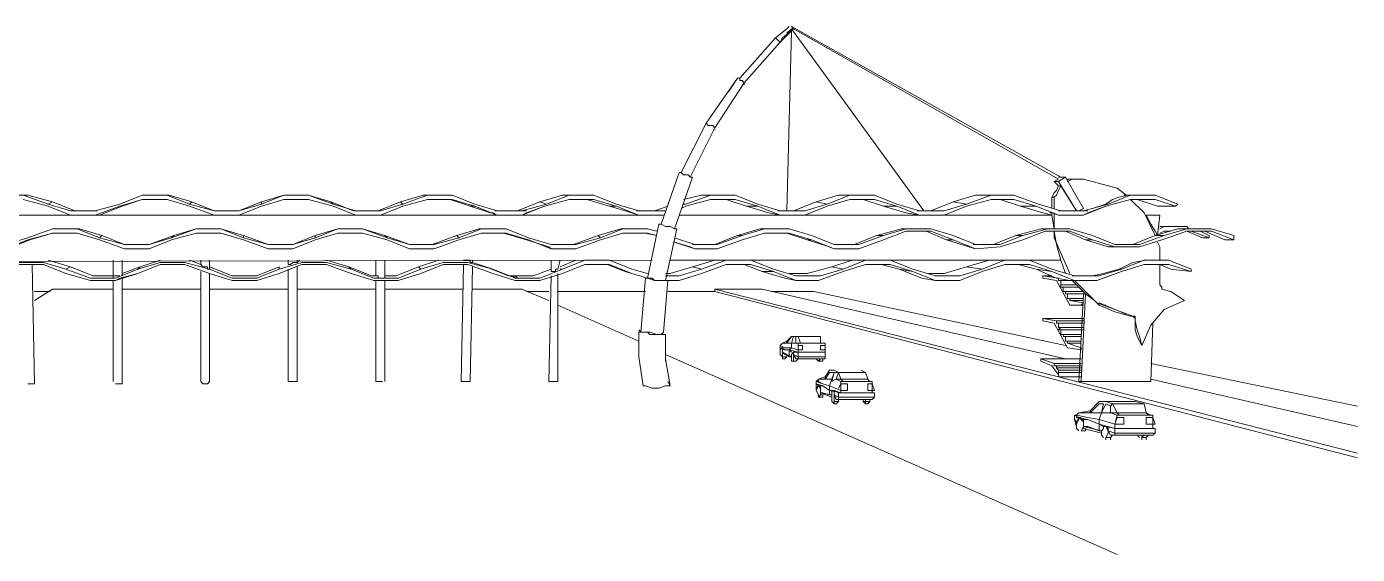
# Model space of a CAD drawing. Header units: millimetres. Extents: x 462 to 740, y -508 to -73.
# Drawn here: x 658.63 to 693.83, y -87.9 to -73.92 of the extents above; entities that cross this region are included whole.
import ezdxf

# ---------------------------------------------------------------- set-up
doc = ezdxf.new("R2010")
doc.units = ezdxf.units.MM
doc.header["$LTSCALE"] = 0.1
doc.layers.add('COTAS', color=6, linetype='Continuous')

# ---------------------------------------------------------------- blocks, each defined once
blk = doc.blocks.new('V4')
at = {"color": 7, "lineweight": 0}
blk.add_line((13.802, -3.758), (7.565, -0.995), dxfattribs=at)
for points in [[(9.271, 3.536), (9.24, 3.505), (9.084, 3.381)], [(9.147, 3.319), (9.333, 3.505)], [(9.24, 3.443), (9.333, 3.505), (9.178, 3.381)], [(9.302, 3.505), (9.24, 3.443)], [(9.333, 3.505), (9.302, 3.536)], [(9.302, 3.536), (9.303, 3.536)], [(13.023, 1.457), (9.302, 3.536)], [(9.302, 3.505), (9.302, 3.474)], [(9.302, 3.505), (11.132, 0.991)], [(9.302, 3.505), (11.132, 0.991), (9.302, 3.505), (9.302, 3.505)], [(12.992, 1.426), (9.333, 3.505)], [(9.084, 3.381), (8.589, 2.822)], [(8.651, 2.76), (9.147, 3.319)], [(9.147, 3.319), (9.116, 3.35), (9.084, 3.381)], [(9.116, 3.288), (9.147, 3.319)], [(9.178, 3.381), (9.147, 3.319)], [(9.147, 3.319), (9.148, 3.319)], [(9.302, 3.474), (9.24, 0.991)], [(9.302, 3.474), (9.24, 0.991), (9.302, 3.474), (9.302, 3.474)], [(9.302, 3.474), (9.24, 0.991)], [(8.434, 2.636), (8.558, 2.822), (8.123, 2.201)], [(8.247, 2.139), (8.651, 2.76)], [(8.62, 2.791), (8.589, 2.791), (8.589, 2.822), (8.558, 2.822)], [(8.62, 2.791), (8.651, 2.76)], [(8.651, 2.729), (8.651, 2.76)], [(8.123, 2.201), (7.782, 1.519)], [(7.906, 1.457), (8.247, 2.139)], [(8.247, 2.139), (8.216, 2.17), (8.154, 2.17), (8.123, 2.201)], [(8.247, 2.139), (8.248, 2.139)], [(8.247, 2.108), (8.248, 2.108)], [(7.751, 1.519), (7.503, 0.805)], [(7.906, 1.457), (7.875, 1.488), (7.813, 1.488), (7.782, 1.519), (7.751, 1.519)], [(7.689, 0.742), (7.937, 1.457)], [(7.937, 1.457), (7.906, 1.457)], [(12.992, 1.333), (12.961, 1.271), (12.93, 1.239), (12.899, 1.177)], [(12.992, 1.426), (12.93, 1.395)], [(12.992, 1.395), (12.93, 1.395)], [(12.93, 1.395), (12.992, 1.333)], [(13.023, 1.333), (12.992, 1.271), (12.961, 1.208), (12.93, 1.177)], [(12.992, 1.395), (13.085, 1.457)], [(13.023, 1.457), (12.992, 1.457)], [(13.24, 0.991), (12.992, 1.395)], [(12.992, 1.333), (13.023, 1.333)], [(13.085, 1.457), (13.023, 1.457)], [(13.24, 0.991), (13.023, 1.333)], [(13.334, 1.022), (13.085, 1.457)], [(13.178, 1.426), (13.116, 1.395)], [(13.209, 1.426), (13.116, 1.426), (13.116, 1.395)], [(13.178, 1.426), (13.24, 1.426)], [(13.334, 1.426), (13.24, 1.426)], [(13.334, 1.426), (13.799, 1.302), (13.923, 1.208)], [(-0.963, 1.084), (-1.305, 1.208), (-1.646, 1.208)], [(-1.243, 1.208), (-1.553, 1.208)], [(-1.305, 1.146), (-0.963, 1.053)], [(-0.901, 1.115), (-1.243, 1.208)], [(-0.963, 1.084), (-0.901, 1.115)], [(-0.282, 0.991), (-0.591, 0.991), (-0.901, 1.115)], [(0.339, 1.208), (0.029, 1.084)], [(0.029, 1.053), (0.339, 1.146)], [(0.06, 1.053), (0.339, 1.146)], [(0.99, 1.084), (0.681, 1.208), (0.339, 1.208)], [(0.37, 1.208), (0.339, 1.208)], [(0.339, 1.146), (0.681, 1.146)], [(0.712, 1.208), (0.37, 1.208)], [(0.681, 1.146), (0.99, 1.053)], [(1.021, 1.115), (0.712, 1.208)], [(0.99, 1.084), (1.021, 1.115)], [(1.673, 0.991), (1.331, 0.991), (1.021, 1.115)], [(1.983, 1.115), (1.673, 0.991)], [(2.293, 1.208), (1.983, 1.084)], [(2.944, 1.115), (2.634, 1.208), (2.293, 1.208), (1.983, 1.115)], [(1.983, 1.053), (2.293, 1.146)], [(1.983, 1.084), (1.983, 1.115)], [(2.975, 1.084), (2.634, 1.208), (2.293, 1.208)], [(2.293, 1.146), (2.634, 1.146)], [(2.634, 1.146), (2.975, 1.053)], [(3.255, 0.991), (2.944, 1.115)], [(2.975, 1.084), (2.944, 1.115)], [(3.905, 1.115), (3.595, 0.991)], [(4.557, 1.208), (4.216, 1.208), (3.905, 1.115)], [(3.936, 1.084), (3.905, 1.115)], [(3.936, 1.084), (4.278, 1.208)], [(3.936, 1.053), (4.278, 1.146)], [(4.929, 1.084), (4.619, 1.208), (4.278, 1.208)], [(4.278, 1.146), (4.619, 1.146)], [(4.619, 1.208), (4.557, 1.208)], [(4.588, 1.146), (4.867, 1.053)], [(4.619, 1.146), (4.929, 1.053)], [(5.829, 1.115), (5.518, 0.991)], [(6.139, 1.208), (5.829, 1.115)], [(5.922, 1.084), (5.829, 1.115)], [(6.573, 1.146), (6.232, 1.146), (5.891, 1.053)], [(5.922, 1.084), (6.232, 1.208)], [(6.479, 1.208), (6.139, 1.208)], [(6.232, 1.208), (6.573, 1.208)], [(6.573, 1.208), (6.479, 1.208)], [(6.479, 1.146), (6.79, 1.053)], [(6.883, 1.084), (6.573, 1.208)], [(6.573, 1.146), (6.883, 1.053)], [(8.372, 1.208), (8.061, 1.208), (7.813, 1.146)], [(7.844, 1.084), (8.185, 1.208)], [(7.844, 1.053), (8.185, 1.146)], [(8.527, 1.208), (8.185, 1.208)], [(8.185, 1.146), (8.527, 1.146)], [(8.527, 1.208), (8.372, 1.208)], [(8.403, 1.146), (8.682, 1.053)], [(8.837, 1.084), (8.527, 1.208)], [(8.527, 1.146), (8.837, 1.053)], [(9.643, 1.115), (9.333, 0.991)], [(9.954, 1.208), (9.643, 1.115)], [(9.798, 1.084), (9.643, 1.115)], [(9.798, 1.084), (10.109, 1.208)], [(9.798, 1.053), (10.109, 1.146)], [(10.294, 1.208), (9.954, 1.208)], [(10.759, 1.084), (10.449, 1.208), (10.109, 1.208)], [(10.109, 1.146), (10.449, 1.146)], [(10.449, 1.208), (10.294, 1.208)], [(10.294, 1.146), (10.573, 1.053)], [(10.449, 1.146), (10.759, 1.053)], [(11.535, 1.115), (11.225, 0.991)], [(11.845, 1.208), (11.535, 1.115)], [(11.721, 1.084), (11.535, 1.115)], [(11.721, 1.084), (12.062, 1.208)], [(11.721, 1.053), (12.062, 1.146)], [(12.186, 1.208), (11.845, 1.208)], [(12.714, 1.084), (12.372, 1.208), (12.062, 1.208)], [(12.062, 1.146), (12.372, 1.146)], [(12.372, 1.208), (12.186, 1.208)], [(12.186, 1.146), (12.465, 1.053)], [(12.372, 1.146), (12.683, 1.053)], [(12.899, 1.177), (12.899, 1.022)], [(12.93, 1.177), (12.899, 1.177)], [(12.93, 1.022), (12.93, 1.177)], [(13.644, 1.053), (13.985, 1.146)], [(13.737, 1.146), (13.644, 1.084)], [(13.985, 1.208), (13.675, 1.084)], [(13.83, 1.177), (13.737, 1.146)], [(13.954, 1.208), (13.83, 1.177)], [(14.047, 1.208), (13.892, 1.208)], [(13.954, 1.208), (13.923, 1.208)], [(13.985, 1.208), (14.326, 1.208)], [(14.605, 1.053), (14.326, 1.146), (13.985, 1.146)], [(14.171, 0.96), (13.985, 1.146)], [(14.326, 1.208), (14.047, 1.208)], [(14.078, 1.146), (14.357, 1.053)], [(14.636, 1.084), (14.326, 1.208)], [(-7.569, 0.929), (7.534, 0.929)], [(5.27, 0.929), (-2.669, 0.929)], [(-0.653, 0.991), (-0.963, 1.084)], [(-0.963, 1.053), (-0.653, 0.929)], [(0.029, 1.084), (-0.313, 0.991), (-0.653, 0.991)], [(-0.653, 0.929), (-0.313, 0.929)], [(-0.313, 0.929), (0.029, 1.053)], [(-0.313, 0.929), (-0.251, 0.929)], [(-0.251, 0.929), (0.06, 1.053)], [(0.06, 1.053), (0.029, 1.053)], [(1.331, 0.991), (0.99, 1.084)], [(0.99, 1.053), (1.331, 0.929)], [(1.983, 1.084), (1.673, 0.991), (1.331, 0.991)], [(1.331, 0.929), (1.673, 0.929)], [(1.673, 0.929), (1.983, 1.053)], [(3.286, 0.991), (2.975, 1.084)], [(2.975, 1.053), (3.286, 0.929)], [(3.595, 0.991), (3.255, 0.991)], [(3.286, 0.991), (3.626, 0.991)], [(3.286, 0.929), (3.626, 0.929)], [(3.626, 0.991), (3.936, 1.084)], [(3.626, 0.929), (3.936, 1.053)], [(4.867, 1.053), (4.929, 1.053)], [(5.177, 0.96), (5.146, 0.96), (4.867, 1.053)], [(5.239, 0.991), (4.929, 1.084)], [(4.929, 1.053), (5.239, 0.929)], [(5.146, 0.96), (5.177, 0.96)], [(5.208, 0.929), (5.177, 0.96), (5.239, 0.929)], [(5.518, 0.991), (5.208, 0.991)], [(5.58, 0.991), (5.239, 0.991)], [(5.27, 0.991), (5.239, 0.991)], [(5.27, 0.991), (5.239, 0.991)], [(5.239, 0.929), (5.58, 0.929)], [(5.239, 0.929), (5.332, 0.929)], [(5.332, 0.929), (5.487, 0.929)], [(5.891, 1.053), (5.642, 0.96), (5.58, 0.929), (5.487, 0.929)], [(5.642, 0.991), (5.518, 0.991)], [(5.611, 0.991), (5.549, 0.991)], [(7.534, 0.929), (5.549, 0.929)], [(5.922, 1.084), (5.58, 0.991)], [(5.58, 0.929), (5.891, 1.053)], [(6.79, 1.053), (6.883, 1.053)], [(6.79, 1.053), (7.1, 0.96)], [(7.193, 0.991), (6.883, 1.084)], [(6.883, 1.053), (7.193, 0.929)], [(7.1, 0.96), (7.193, 0.929)], [(7.41, 0.991), (7.162, 0.991)], [(7.193, 0.991), (7.534, 0.991)], [(7.193, 0.929), (7.534, 0.929)], [(7.596, 1.053), (7.41, 0.991)], [(7.534, 0.991), (7.565, 0.991)], [(7.534, 0.929), (7.535, 0.929)], [(7.751, 0.929), (9.24, 0.929), (11.194, 0.929), (12.899, 0.929)], [(7.751, 0.929), (12.899, 0.929)], [(7.782, 1.022), (7.844, 1.053)], [(7.813, 1.084), (7.844, 1.084)], [(7.844, 1.084), (7.813, 1.084)], [(8.682, 1.053), (8.837, 1.053)], [(8.682, 1.053), (8.991, 0.96)], [(9.147, 0.991), (8.837, 1.084)], [(9.488, 0.929), (9.147, 0.929), (8.837, 1.053)], [(8.991, 0.96), (9.147, 0.929)], [(9.116, 0.991), (9.24, 0.991), (9.333, 0.991)], [(9.147, 0.991), (9.488, 0.991)], [(9.24, 0.929), (9.241, 0.929)], [(9.24, 0.929), (9.241, 0.929)], [(9.24, 0.929), (9.241, 0.929)], [(9.488, 0.991), (9.798, 1.084)], [(9.488, 0.929), (9.798, 1.053)], [(10.573, 1.053), (10.759, 1.053)], [(10.573, 1.053), (10.884, 0.96)], [(11.07, 0.991), (10.759, 1.084)], [(10.759, 1.053), (11.07, 0.929)], [(10.884, 0.96), (11.07, 0.929)], [(11.039, 0.991), (11.132, 0.991), (11.225, 0.991)], [(11.07, 0.991), (11.411, 0.991)], [(11.07, 0.929), (11.411, 0.929)], [(11.194, 0.929), (11.195, 0.929)], [(11.194, 0.929), (11.195, 0.929)], [(11.194, 0.929), (11.195, 0.929)], [(11.411, 0.991), (11.721, 1.084)], [(11.411, 0.929), (11.721, 1.053)], [(12.465, 1.053), (12.683, 1.053)], [(12.465, 1.053), (12.776, 0.96)], [(12.683, 1.053), (12.992, 0.929)], [(13.023, 0.991), (12.714, 1.084)], [(12.776, 0.96), (12.899, 0.929)], [(12.899, 0.96), (12.868, 0.96)], [(12.868, 0.96), (12.899, 0.96)], [(12.868, 0.929), (12.899, 0.929)], [(12.899, 0.929), (12.868, 0.929)], [(12.899, 0.96), (12.992, 0.929)], [(12.899, 0.96), (12.899, 0.929)], [(12.93, 0.742), (12.899, 0.929)], [(12.93, 0.742), (12.93, 0.96)], [(13.644, 1.053), (13.396, 0.96), (13.334, 0.929), (13.147, 0.929), (12.992, 0.929)], [(13.054, 0.991), (12.992, 0.991)], [(12.992, 0.929), (13.334, 0.929)], [(13.334, 0.991), (13.023, 0.991)], [(13.271, 0.991), (13.334, 1.022)], [(13.396, 0.991), (13.271, 0.991)], [(13.675, 1.084), (13.334, 0.991)], [(13.334, 0.929), (13.644, 1.053)], [(13.644, 1.084), (13.458, 1.022)], [(13.675, 1.084), (13.644, 1.084)], [(14.326, 0.649), (14.171, 0.96)], [(14.388, 0.929), (14.202, 0.929)], [(14.202, 0.929), (14.388, 0.929)], [(14.202, 0.929), (14.203, 0.929)], [(14.357, 0.649), (14.326, 0.711), (14.264, 0.805), (14.202, 0.929)], [(14.357, 1.053), (14.605, 1.053)], [(14.357, 0.649), (14.388, 0.929)], [(14.605, 1.053), (14.636, 1.084)], [(-0.901, 0.742), (-1.243, 0.618)], [(-0.56, 0.742), (-0.901, 0.742)], [(-0.87, 0.742), (-0.901, 0.742)], [(-0.22, 0.649), (-0.529, 0.742), (-0.87, 0.742)], [(-0.251, 0.618), (-0.56, 0.742)], [(1.083, 0.742), (0.743, 0.618)], [(1.424, 0.742), (1.083, 0.742), (0.774, 0.649)], [(1.424, 0.742), (1.083, 0.742)], [(1.735, 0.618), (1.424, 0.742)], [(1.735, 0.649), (1.424, 0.742)], [(3.379, 0.742), (3.037, 0.742), (2.727, 0.649)], [(2.727, 0.618), (3.037, 0.742)], [(3.037, 0.742), (3.379, 0.742)], [(3.719, 0.618), (3.379, 0.742)], [(3.688, 0.649), (3.379, 0.742)], [(4.991, 0.742), (4.681, 0.649)], [(4.712, 0.618), (5.022, 0.742)], [(5.332, 0.742), (4.991, 0.742)], [(5.673, 0.618), (5.363, 0.742), (5.022, 0.742)], [(5.363, 0.742), (5.332, 0.742)], [(6.945, 0.742), (6.635, 0.649)], [(6.666, 0.618), (6.976, 0.742)], [(7.286, 0.742), (6.945, 0.742)], [(6.976, 0.742), (7.317, 0.742)], [(7.317, 0.742), (7.286, 0.742)], [(7.473, 0.805), (7.317, 0.06)], [(7.442, 0.711), (7.317, 0.742)], [(7.503, 0.805), (7.473, 0.805)], [(7.627, 0.774), (7.565, 0.774), (7.503, 0.805)], [(7.565, 0.029), (7.72, 0.742)], [(7.72, 0.742), (7.689, 0.742), (7.627, 0.774)], [(7.72, 0.742), (7.721, 0.742)], [(8.868, 0.742), (8.558, 0.649)], [(8.62, 0.649), (8.929, 0.742)], [(9.209, 0.742), (8.868, 0.742)], [(8.929, 0.742), (9.271, 0.742)], [(9.271, 0.742), (9.209, 0.742)], [(9.581, 0.649), (9.271, 0.742)], [(10.822, 0.742), (10.48, 0.649)], [(10.573, 0.649), (10.884, 0.742)], [(11.132, 0.742), (10.822, 0.742)], [(10.884, 0.742), (11.225, 0.742)], [(11.225, 0.742), (11.132, 0.742)], [(11.535, 0.649), (11.225, 0.742)], [(12.745, 0.742), (12.403, 0.649)], [(12.497, 0.649), (12.837, 0.742)], [(13.054, 0.742), (12.745, 0.742)], [(13.458, 0.649), (13.147, 0.742), (12.837, 0.742)], [(13.147, 0.742), (13.054, 0.742)], [(14.636, 0.742), (14.326, 0.649)], [(14.667, 0.774), (14.388, 0.774)], [(14.388, 0.742), (14.45, 0.774)], [(14.45, 0.774), (14.76, 0.774)], [(14.45, 0.649), (14.76, 0.742)], [(14.977, 0.742), (14.636, 0.742)], [(14.76, 0.774), (14.667, 0.774)], [(14.791, 0.742), (14.76, 0.774)], [(14.76, 0.742), (15.102, 0.742)], [(15.102, 0.742), (14.977, 0.742)], [(15.412, 0.649), (15.102, 0.742)], [(-1.243, 0.618), (-1.553, 0.525), (-1.894, 0.525)], [(-1.553, 0.463), (-1.243, 0.587)], [(-1.522, 0.463), (-1.212, 0.587)], [(-1.243, 0.587), (-0.901, 0.68)], [(-1.212, 0.587), (-1.243, 0.587)], [(-1.212, 0.587), (-0.901, 0.68)], [(-0.901, 0.68), (-0.56, 0.68)], [(-0.56, 0.68), (-0.251, 0.587)], [(-0.251, 0.618), (-0.22, 0.649)], [(0.091, 0.525), (-0.251, 0.618)], [(-0.251, 0.587), (0.091, 0.463)], [(0.091, 0.525), (-0.22, 0.649)], [(0.774, 0.649), (0.432, 0.525), (0.091, 0.525)], [(0.743, 0.618), (0.432, 0.525), (0.091, 0.525)], [(0.432, 0.463), (0.743, 0.587)], [(0.743, 0.587), (1.083, 0.68)], [(0.743, 0.618), (0.774, 0.649)], [(1.083, 0.68), (1.424, 0.68)], [(1.424, 0.68), (1.735, 0.587)], [(2.417, 0.525), (2.076, 0.525), (1.735, 0.649)], [(1.735, 0.618), (1.735, 0.649)], [(2.076, 0.525), (1.735, 0.618)], [(1.735, 0.587), (2.076, 0.463)], [(2.727, 0.618), (2.417, 0.525), (2.076, 0.525)], [(2.727, 0.649), (2.417, 0.525)], [(2.417, 0.463), (2.727, 0.587)], [(2.727, 0.587), (3.037, 0.68)], [(2.727, 0.618), (2.727, 0.649)], [(3.719, 0.587), (3.379, 0.68), (3.037, 0.68)], [(4.34, 0.525), (4.029, 0.525), (3.688, 0.649)], [(3.719, 0.618), (3.688, 0.649)], [(4.029, 0.525), (3.719, 0.618)], [(3.719, 0.587), (4.029, 0.463)], [(4.712, 0.618), (4.371, 0.525), (4.029, 0.525)], [(4.712, 0.587), (4.371, 0.463), (4.029, 0.463)], [(4.681, 0.649), (4.34, 0.525)], [(4.712, 0.618), (4.681, 0.649)], [(4.712, 0.587), (5.022, 0.68)], [(5.673, 0.587), (5.363, 0.68), (5.022, 0.68)], [(5.332, 0.68), (5.642, 0.587)], [(5.642, 0.587), (5.673, 0.587)], [(5.642, 0.587), (5.953, 0.494)], [(5.984, 0.525), (5.673, 0.618)], [(5.673, 0.587), (5.984, 0.463)], [(6.666, 0.618), (6.324, 0.525), (5.984, 0.525)], [(6.666, 0.587), (6.324, 0.463), (5.984, 0.463)], [(6.635, 0.649), (6.293, 0.525)], [(6.666, 0.618), (6.635, 0.649)], [(6.666, 0.587), (6.976, 0.68)], [(7.442, 0.649), (7.317, 0.68), (6.976, 0.68)], [(7.286, 0.68), (7.442, 0.649)], [(7.968, 0.525), (7.689, 0.618)], [(7.689, 0.556), (7.968, 0.463)], [(7.689, 0.556), (7.906, 0.494)], [(8.62, 0.649), (8.279, 0.525), (7.968, 0.525)], [(8.558, 0.649), (8.247, 0.525)], [(8.279, 0.463), (8.62, 0.587)], [(8.62, 0.649), (8.558, 0.649)], [(8.62, 0.587), (8.929, 0.68)], [(9.581, 0.587), (9.271, 0.68), (8.929, 0.68)], [(9.24, 0.68), (9.519, 0.587)], [(9.519, 0.587), (9.581, 0.587)], [(9.519, 0.587), (9.829, 0.494)], [(9.891, 0.525), (9.581, 0.649)], [(9.581, 0.587), (9.891, 0.463)], [(10.573, 0.649), (10.232, 0.525), (9.891, 0.525)], [(10.573, 0.587), (10.232, 0.463), (9.891, 0.463)], [(10.48, 0.649), (10.17, 0.525)], [(10.573, 0.649), (10.48, 0.649)], [(10.573, 0.587), (10.884, 0.711)], [(11.535, 0.587), (11.225, 0.711), (10.884, 0.711)], [(11.163, 0.711), (11.442, 0.587)], [(11.442, 0.587), (11.535, 0.587)], [(11.442, 0.587), (11.752, 0.494)], [(11.845, 0.525), (11.535, 0.649)], [(11.535, 0.587), (11.845, 0.463)], [(12.497, 0.649), (12.186, 0.525), (11.845, 0.525)], [(12.497, 0.587), (12.186, 0.494), (11.845, 0.463)], [(12.403, 0.649), (12.093, 0.525)], [(12.497, 0.649), (12.403, 0.649)], [(12.497, 0.587), (12.807, 0.711)], [(13.458, 0.587), (13.147, 0.711), (12.807, 0.711)], [(12.93, 0.711), (12.961, 0.525), (13.023, 0.308)], [(12.93, 0.618), (12.93, 0.711)], [(13.147, 0.122), (12.93, 0.618)], [(13.085, 0.711), (13.365, 0.587)], [(13.365, 0.587), (13.458, 0.587)], [(13.365, 0.587), (13.675, 0.494)], [(13.768, 0.525), (13.458, 0.649)], [(13.458, 0.587), (13.768, 0.494)], [(14.45, 0.649), (14.109, 0.525), (13.768, 0.525)], [(14.419, 0.587), (14.109, 0.494), (13.768, 0.494)], [(14.326, 0.649), (14.016, 0.525)], [(14.45, 0.649), (14.326, 0.649)], [(14.357, 0.556), (14.388, 0.494), (14.388, 0.308)], [(14.543, 0.711), (14.45, 0.711), (14.388, 0.68)], [(14.419, 0.587), (14.76, 0.711)], [(14.76, 0.711), (14.977, 0.618)], [(15.412, 0.587), (15.102, 0.711), (14.76, 0.711)], [(15.071, 0.618), (14.822, 0.711)], [(15.071, 0.649), (14.946, 0.711)], [(14.977, 0.618), (15.071, 0.618)], [(15.009, 0.711), (15.288, 0.587)], [(15.071, 0.618), (15.071, 0.649)], [(15.288, 0.587), (15.412, 0.587)], [(15.412, 0.587), (15.412, 0.649)], [(0.091, 0.463), (0.432, 0.463)], [(2.076, 0.463), (2.417, 0.463)], [(5.953, 0.494), (5.984, 0.463)], [(6.293, 0.525), (5.984, 0.525)], [(7.906, 0.494), (7.968, 0.463)], [(8.247, 0.525), (7.937, 0.525)], [(7.968, 0.463), (8.279, 0.463)], [(9.829, 0.494), (9.891, 0.463)], [(10.17, 0.525), (9.891, 0.525)], [(11.752, 0.494), (11.845, 0.463)], [(12.093, 0.525), (11.814, 0.525)], [(13.675, 0.494), (13.768, 0.494)], [(14.016, 0.525), (13.768, 0.525)], [(-8.53, 0.277), (7.379, 0.308)], [(-0.715, 0.184), (-1.026, 0.277), (-1.367, 0.277)], [(-0.715, 0.122), (-1.026, 0.246), (-1.367, 0.246)], [(-1.15, -1.399), (-1.181, 0.246)], [(-0.653, 0.215), (-0.963, 0.308)], [(-0.715, 0.184), (-0.653, 0.215)], [(-0.343, 0.091), (-0.653, 0.215)], [(-0.064, 0.308), (-0.064, 0.06)], [(0.06, 0.091), (0.06, 0.308)], [(0.308, 0.215), (0.06, 0.122)], [(1.269, 0.184), (0.928, 0.277), (0.587, 0.277), (0.277, 0.184)], [(1.269, 0.122), (0.928, 0.246), (0.587, 0.246), (0.277, 0.122)], [(0.277, 0.184), (0.308, 0.215)], [(0.587, 0.308), (0.308, 0.215)], [(1.145, 0.246), (0.99, 0.308)], [(1.145, 0.308), (1.145, 0.246)], [(1.269, 0.184), (1.238, 0.184), (1.238, 0.215), (1.207, 0.215), (1.176, 0.215), (1.145, 0.246)], [(1.145, 0.246), (1.146, 0.246)], [(1.269, 0.184), (1.269, 0.308)], [(1.58, 0.091), (1.269, 0.215)], [(1.269, 0.184), (1.269, 0.215)], [(1.269, 0.215), (1.27, 0.215)], [(2.231, 0.215), (1.921, 0.091)], [(2.231, 0.184), (2.541, 0.277)], [(3.224, 0.122), (2.882, 0.246), (2.541, 0.246), (2.231, 0.122)], [(2.231, 0.184), (2.231, 0.215)], [(2.355, 0.308), (2.355, 0.246)], [(2.355, 0.246), (2.386, 0.246)], [(2.479, 0.277), (2.448, 0.277), (2.417, 0.277), (2.386, 0.246)], [(2.51, 0.308), (2.479, 0.277)], [(2.479, 0.277), (2.479, 0.308)], [(2.479, -1.368), (2.479, 0.215)], [(2.541, 0.277), (2.882, 0.277)], [(3.192, 0.215), (2.882, 0.308)], [(2.882, 0.277), (3.224, 0.184)], [(3.503, 0.091), (3.192, 0.215)], [(3.224, 0.184), (3.192, 0.215)], [(3.565, 0.308), (3.565, 0.091)], [(3.688, 0.06), (3.688, 0.308)], [(4.154, 0.215), (3.843, 0.091)], [(4.433, 0.308), (4.154, 0.215)], [(4.185, 0.184), (4.154, 0.215)], [(4.185, 0.184), (4.495, 0.277)], [(5.177, 0.122), (4.836, 0.246), (4.495, 0.246), (4.185, 0.122)], [(4.836, 0.277), (4.495, 0.277)], [(4.774, 0.246), (4.743, -1.368)], [(4.867, 0.308), (4.836, 0.308), (4.805, 0.308), (4.774, 0.308)], [(4.836, 0.277), (5.177, 0.184)], [(4.867, 0.308), (4.867, 0.277), (4.898, 0.277)], [(4.867, -1.368), (4.898, 0.215)], [(4.898, 0.277), (4.898, 0.308)], [(5.084, 0.215), (4.898, 0.277)], [(5.394, 0.091), (5.084, 0.215)], [(5.177, 0.184), (5.084, 0.215)], [(5.984, 0.308), (5.984, 0.153)], [(6.077, 0.184), (6.108, 0.308)], [(6.324, 0.308), (6.108, 0.215)], [(6.139, 0.184), (6.448, 0.308)], [(6.79, 0.246), (6.448, 0.246), (6.139, 0.122)], [(6.79, 0.308), (6.448, 0.308)], [(6.79, 0.308), (6.728, 0.308)], [(6.759, 0.246), (7.007, 0.153)], [(7.1, 0.184), (6.79, 0.308)], [(7.1, 0.122), (6.79, 0.246)], [(7.937, 0.215), (7.627, 0.122), (7.565, 0.122)], [(7.627, 0.308), (13.023, 0.308)], [(8.247, 0.308), (7.937, 0.215)], [(8.061, 0.184), (7.937, 0.215)], [(8.744, 0.308), (8.403, 0.308), (8.061, 0.184)], [(8.744, 0.246), (8.403, 0.246), (8.061, 0.122)], [(8.744, 0.308), (8.651, 0.308)], [(8.651, 0.246), (8.899, 0.153)], [(9.053, 0.184), (8.744, 0.308)], [(9.053, 0.153), (8.744, 0.246)], [(9.86, 0.215), (9.519, 0.122), (9.271, 0.122)], [(10.14, 0.308), (9.86, 0.215)], [(10.016, 0.184), (9.86, 0.215)], [(10.666, 0.308), (10.325, 0.308), (10.016, 0.184)], [(10.666, 0.246), (10.325, 0.246), (10.016, 0.153)], [(10.666, 0.308), (10.542, 0.308)], [(10.542, 0.246), (10.791, 0.184)], [(10.977, 0.184), (10.666, 0.308)], [(10.977, 0.153), (10.666, 0.246)], [(11.721, 0.215), (11.411, 0.122), (11.194, 0.122)], [(12.031, 0.308), (11.721, 0.215)], [(11.938, 0.184), (11.721, 0.215)], [(12.59, 0.308), (12.248, 0.308), (11.938, 0.184)], [(12.59, 0.246), (12.248, 0.246), (11.938, 0.153)], [(12.59, 0.308), (12.434, 0.308)], [(12.434, 0.246), (12.683, 0.184)], [(12.899, 0.184), (12.59, 0.308)], [(12.899, 0.153), (12.59, 0.246)], [(13.023, 0.308), (13.085, 0.122)], [(14.016, 0.277), (13.83, 0.184)], [(13.861, 0.184), (14.171, 0.308)], [(14.512, 0.246), (14.171, 0.246), (13.861, 0.153)], [(14.202, 0.308), (14.016, 0.277)], [(14.512, 0.308), (14.171, 0.308)], [(14.419, 0.308), (14.202, 0.308)], [(14.419, 0.308), (14.388, 0.308)], [(14.388, 0.246), (14.543, 0.184)], [(14.388, -0.002), (14.388, 0.246)], [(14.512, 0.308), (14.419, 0.308)], [(14.822, 0.184), (14.512, 0.308)], [(14.822, 0.153), (14.512, 0.246)], [(-0.715, 0.184), (-0.374, 0.06)], [(-0.033, 0.029), (-0.374, 0.029), (-0.715, 0.122)], [(-0.374, 0.06), (-0.033, 0.06)], [(-0.064, 0.091), (-0.343, 0.091)], [(-0.033, 0.091), (-0.064, 0.091), (-0.064, 0.06)], [(-0.064, 0.029), (-0.064, -1.368)], [(0.277, 0.184), (-0.033, 0.06)], [(0.277, 0.122), (-0.033, 0.029)], [(-0.033, 0.091), (-0.002, 0.091), (0.029, 0.091)], [(-0.033, 0.029), (0.029, 0.06)], [(0.029, 0.06), (0.277, 0.122)], [(0.06, -1.368), (0.06, 0.06)], [(1.145, 0.153), (1.145, -1.368)], [(1.269, 0.184), (1.58, 0.06)], [(1.269, 0.184), (1.58, 0.06)], [(1.269, 0.184), (1.58, 0.06)], [(1.58, 0.06), (1.269, 0.184)], [(1.269, 0.184), (1.27, 0.184)], [(1.921, 0.029), (1.58, 0.029), (1.269, 0.122)], [(1.269, -1.368), (1.269, 0.122)], [(1.921, 0.091), (1.58, 0.091)], [(1.58, 0.06), (1.921, 0.06)], [(1.921, 0.06), (2.231, 0.184)], [(1.921, 0.029), (2.231, 0.122)], [(2.355, 0.184), (2.355, -1.368)], [(3.874, 0.06), (3.534, 0.06), (3.224, 0.184)], [(3.224, 0.122), (3.534, 0.029)], [(3.565, 0.091), (3.503, 0.091)], [(3.874, 0.029), (3.534, 0.029)], [(3.534, 0.029), (3.657, 0.029)], [(3.565, 0.091), (3.595, 0.091), (3.595, 0.06), (3.626, 0.06)], [(3.565, 0.029), (3.565, -1.368)], [(3.657, 0.029), (3.874, 0.029)], [(3.843, 0.091), (3.688, 0.091)], [(3.688, -1.368), (3.688, 0.029)], [(3.874, 0.06), (4.185, 0.184)], [(3.874, 0.029), (4.185, 0.122)], [(5.487, 0.06), (5.177, 0.184)], [(5.177, 0.122), (5.487, 0.029)], [(5.736, 0.091), (5.394, 0.091)], [(5.487, 0.06), (5.456, 0.091)], [(5.518, 0.06), (5.487, 0.091), (5.456, 0.091)], [(6.139, 0.122), (5.829, 0.029), (5.487, 0.029)], [(5.829, 0.06), (5.487, 0.06)], [(5.487, 0.029), (5.518, 0.029)], [(5.642, 0.029), (5.58, 0.029), (5.518, 0.029)], [(5.642, 0.029), (5.829, 0.029)], [(5.984, 0.184), (5.736, 0.091)], [(5.829, 0.06), (6.139, 0.184)], [(5.984, 0.091), (5.953, -1.368)], [(6.077, 0.184), (6.046, 0.184), (6.046, 0.153), (6.015, 0.153), (5.984, 0.153)], [(5.984, 0.153), (5.985, 0.153)], [(6.077, 0.184), (6.077, 0.184)], [(6.077, -1.368), (6.077, 0.122)], [(6.139, 0.184), (6.108, 0.184)], [(7.007, 0.153), (7.317, 0.06)], [(7.007, 0.153), (7.1, 0.122)], [(7.317, 0.122), (7.1, 0.184)], [(7.317, 0.06), (7.1, 0.122)], [(7.286, 0.06), (7.224, -0.685)], [(7.317, 0.06), (7.286, 0.06), (7.317, 0.06), (7.317, 0.06)], [(7.473, 0.029), (7.41, 0.029), (7.317, 0.06)], [(7.379, 0.06), (7.348, 0.06), (7.317, 0.06)], [(7.379, 0.06), (7.41, 0.029)], [(7.41, 0.029), (7.473, 0.029)], [(7.565, 0.029), (7.534, 0.029), (7.473, 0.029)], [(7.596, 0.029), (7.565, 0.029), (7.473, 0.029)], [(7.534, -0.685), (7.596, 0.029)], [(8.061, 0.184), (7.751, 0.091), (7.565, 0.091)], [(8.061, 0.122), (7.751, 0.029), (7.565, 0.029)], [(7.596, 0.029), (7.565, 0.029)], [(8.899, 0.153), (9.209, 0.06)], [(8.899, 0.153), (9.053, 0.153)], [(10.016, 0.184), (9.705, 0.091), (9.364, 0.091), (9.053, 0.184)], [(9.364, 0.029), (9.053, 0.153)], [(9.209, 0.06), (9.364, 0.029)], [(10.016, 0.153), (9.674, 0.029), (9.364, 0.029)], [(10.791, 0.184), (11.101, 0.06)], [(10.791, 0.184), (10.977, 0.153)], [(11.938, 0.184), (11.627, 0.091), (11.287, 0.091), (10.977, 0.184)], [(11.287, 0.029), (10.977, 0.153)], [(11.101, 0.06), (11.287, 0.029)], [(11.938, 0.153), (11.627, 0.029), (11.287, 0.029)], [(12.683, 0.184), (12.961, 0.06)], [(12.683, 0.184), (12.899, 0.153)], [(12.899, 0.091), (12.776, 0.091)], [(12.776, 0.091), (12.776, 0.06)], [(12.776, 0.091), (12.992, 0.06)], [(12.776, 0.06), (12.961, 0.029)], [(13.209, 0.091), (12.899, 0.184)], [(13.209, 0.029), (12.899, 0.153)], [(12.961, 0.06), (13.147, 0.029)], [(12.961, 0.029), (13.147, -0.313)], [(12.992, 0.029), (12.992, 0.06)], [(12.992, 0.029), (13.178, 0.029)], [(12.992, 0.029), (13.023, 0.029)], [(13.023, 0.029), (13.178, 0.029)], [(13.023, -0.033), (13.023, 0.029)], [(13.147, 0.029), (13.178, 0.029)], [(13.24, 0.091), (13.178, 0.091)], [(13.396, 0.029), (13.209, 0.029), (13.178, 0.029)], [(13.178, 0.029), (13.365, -0.157)], [(13.551, 0.091), (13.209, 0.091)], [(13.52, 0.029), (13.209, 0.029)], [(13.52, -0.282), (13.209, 0.029)], [(13.861, 0.153), (13.613, 0.06), (13.52, 0.029), (13.396, 0.029)], [(13.613, 0.122), (13.458, 0.091)], [(13.861, 0.153), (13.52, 0.029)], [(13.861, 0.184), (13.551, 0.091)], [(13.83, 0.184), (13.613, 0.122)], [(13.861, 0.184), (13.83, 0.184)], [(14.543, 0.184), (14.822, 0.153)], [(14.822, 0.153), (14.822, 0.184)], [(-0.901, -0.095), (-1.15, -0.251)], [(-0.932, -0.126), (-1.15, -0.126)], [(-0.064, -0.095), (-0.901, -0.095)], [(1.145, -0.095), (0.06, -0.095)], [(2.355, -0.095), (1.269, -0.095)], [(3.565, -0.095), (2.479, -0.095)], [(4.774, -0.095), (3.688, -0.095)], [(5.58, -0.095), (4.898, -0.095)], [(5.953, -0.251), (5.58, -0.095)], [(5.953, -0.126), (5.642, -0.126)], [(7.286, -0.126), (6.077, -0.126)], [(8.247, -0.126), (7.596, -0.126)], [(8.247, -0.095), (8.247, -0.126)], [(17.117, -2.361), (8.247, -0.095)], [(8.899, -0.095), (8.247, -0.095)], [(17.117, -2.423), (8.247, -0.126)], [(13.085, -1.057), (8.899, -0.095)], [(9.612, -0.126), (9.022, -0.126)], [(13.085, -0.871), (9.612, -0.126)], [(13.24, -0.033), (13.023, -0.033)], [(13.023, -0.033), (13.24, -0.033)], [(13.023, -0.033), (13.024, -0.033)], [(13.023, -0.064), (13.023, -0.033)], [(13.023, -0.064), (13.271, -0.064)], [(13.023, -0.064), (13.054, -0.064)], [(13.054, -0.064), (13.271, -0.064)], [(13.054, -0.126), (13.054, -0.064)], [(13.054, -0.126), (13.334, -0.126)], [(13.054, -0.126), (13.085, -0.126)], [(13.085, -0.126), (13.334, -0.126)], [(13.085, -0.157), (13.085, -0.126)], [(13.085, -0.157), (13.365, -0.157)], [(13.085, -0.157), (13.116, -0.157)], [(13.116, -0.157), (13.334, -0.157)], [(13.116, -0.22), (13.116, -0.157)], [(13.334, -0.157), (13.271, -1.368)], [(13.302, -1.368), (13.365, -0.157)], [(13.365, -0.157), (13.334, -0.157)], [(13.365, -0.157), (13.366, -0.157)], [(13.489, -0.251), (13.365, -0.157)], [(14.419, -0.064), (14.388, -0.033), (14.388, -0.002)], [(14.419, -0.095), (14.419, -0.064)], [(14.543, -0.126), (14.419, -0.095)], [(14.543, -0.126), (14.636, -0.188), (14.729, -0.251)], [(7.193, -0.809), (6.077, -0.313)], [(13.116, -0.22), (13.334, -0.22)], [(13.116, -0.22), (13.147, -0.22)], [(13.147, -0.22), (13.334, -0.22)], [(13.147, -0.251), (13.147, -0.22)], [(13.147, -0.251), (13.334, -0.251)], [(13.334, -0.282), (13.147, -0.251)], [(13.147, -0.313), (13.302, -0.313)], [(13.302, -0.313), (13.334, -0.282)], [(13.302, -0.313), (13.334, -0.313)], [(13.334, -0.282), (13.335, -0.282)], [(13.551, -0.313), (13.52, -0.282)], [(14.016, -0.468), (13.52, -0.282)], [(13.551, -0.282), (13.923, -0.437)], [(13.768, -0.406), (13.551, -0.313)], [(13.613, -0.313), (13.644, -0.313)], [(14.729, -0.251), (14.45, -0.375), (14.264, -0.592)], [(13.334, -0.499), (12.776, -0.499)], [(12.776, -0.499), (12.776, -0.53)], [(12.776, -0.499), (12.961, -0.53)], [(12.776, -0.53), (12.93, -0.561)], [(13.334, -0.53), (12.961, -0.53)], [(12.961, -0.561), (12.961, -0.53)], [(13.985, -0.468), (13.768, -0.406)], [(14.047, -0.53), (14.047, -0.499), (14.016, -0.468), (13.985, -0.468)], [(13.985, -0.468), (14.016, -0.468)], [(14.047, -0.53), (14.047, -0.499), (14.047, -0.468), (14.016, -0.468)], [(14.047, -0.53), (14.047, -0.654), (14.078, -0.748)], [(14.14, -0.871), (14.109, -0.748), (14.078, -0.654), (14.047, -0.53)], [(14.047, -0.53), (14.048, -0.53)], [(7.224, -0.685), (7.193, -0.654)], [(7.193, -0.685), (7.193, -1.026)], [(7.255, -0.685), (7.193, -0.685)], [(7.317, -0.685), (7.255, -0.685), (7.224, -0.685)], [(7.442, -0.717), (7.348, -0.685), (7.255, -0.685)], [(7.317, -0.685), (7.348, -0.717)], [(7.348, -0.717), (7.41, -0.717)], [(7.534, -0.685), (7.503, -0.717), (7.41, -0.717)], [(7.565, -0.717), (7.534, -0.717), (7.442, -0.717)], [(7.473, -0.717), (7.534, -0.717), (7.565, -0.717)], [(7.565, -1.057), (7.565, -0.717)], [(7.565, -0.748), (7.565, -0.717)], [(12.93, -0.561), (13.116, -0.902)], [(12.961, -0.561), (13.334, -0.561)], [(12.961, -0.561), (12.992, -0.561)], [(12.992, -0.561), (13.334, -0.561)], [(12.992, -0.623), (12.992, -0.561)], [(13.334, -0.623), (12.992, -0.623)], [(12.992, -0.623), (13.023, -0.623)], [(12.992, -0.654), (13.023, -0.623)], [(12.992, -0.654), (13.334, -0.654)], [(12.992, -0.654), (13.023, -0.654)], [(13.023, -0.623), (13.334, -0.623)], [(13.023, -0.654), (13.334, -0.654)], [(13.023, -0.717), (13.023, -0.654)], [(13.023, -0.717), (13.302, -0.717)], [(13.023, -0.717), (13.054, -0.717)], [(13.054, -0.717), (13.302, -0.717)], [(13.054, -0.748), (13.054, -0.717)], [(14.14, -0.871), (14.264, -0.592)], [(14.264, -1.368), (14.295, -0.561)], [(9.147, -0.871), (9.178, -0.84), (9.147, -0.871), (9.147, -0.871)], [(9.147, -0.871), (9.147, -0.902)], [(9.147, -0.871), (9.209, -0.902), (9.147, -0.871), (9.147, -0.871)], [(9.147, -0.902), (9.178, -0.902), (9.147, -0.902), (9.147, -0.902)], [(9.147, -0.933), (9.147, -0.902)], [(9.147, -0.933), (9.178, -0.902)], [(9.178, -0.995), (9.178, -1.026), (9.178, -1.057), (9.178, -1.026), (9.147, -0.995), (9.147, -0.964), (9.147, -0.933), (9.178, -0.902), (9.178, -0.933), (9.178, -0.995), (9.178, -0.995)], [(9.147, -0.902), (9.148, -0.902)], [(9.147, -0.902), (9.209, -0.933)], [(9.24, -0.809), (9.178, -0.84)], [(9.178, -0.84), (9.24, -0.84), (9.178, -0.84), (9.178, -0.84)], [(9.178, -0.902), (9.179, -0.902)], [(9.178, -0.902), (9.179, -0.902)], [(9.209, -0.995), (9.178, -0.964), (9.178, -0.902), (9.209, -0.933)], [(9.209, -0.902), (9.302, -0.902), (9.271, -0.933), (9.271, -1.026), (9.209, -0.995)], [(9.302, -0.748), (9.24, -0.84), (9.24, -0.809), (9.302, -0.748), (9.302, -0.748)], [(9.333, -0.748), (9.302, -0.748), (9.333, -0.748), (9.302, -0.84), (9.24, -0.84)], [(9.302, -0.84), (9.333, -0.748)], [(9.302, -0.84), (9.364, -0.84)], [(9.395, -0.84), (9.395, -0.933), (9.302, -0.902)], [(9.302, -0.902), (9.302, -0.84)], [(9.364, -0.84), (9.364, -0.748), (9.333, -0.748)], [(9.364, -0.748), (9.395, -0.748), (9.333, -0.748)], [(9.426, -0.84), (9.395, -0.84), (9.364, -0.84), (9.426, -0.84), (9.736, -0.84)], [(9.426, -0.84), (9.395, -0.748)], [(9.395, -0.748), (9.705, -0.748), (9.643, -0.748)], [(9.395, -0.84), (9.767, -0.84), (9.767, -0.933), (9.767, -0.964), (9.395, -0.964), (9.767, -0.964), (9.767, -1.026), (9.395, -1.026)], [(9.457, -0.871), (9.457, -0.933), (9.395, -0.933), (9.395, -0.871), (9.457, -0.871), (9.457, -0.871)], [(9.395, -0.871), (9.395, -0.933)], [(9.705, -0.748), (9.705, -0.84), (9.426, -0.84)], [(9.426, -0.84), (9.427, -0.84)], [(9.736, -0.84), (9.705, -0.84)], [(9.736, -0.84), (9.705, -0.84)], [(9.705, -0.933), (9.705, -0.871), (9.767, -0.871), (9.767, -0.933), (9.705, -0.933), (9.705, -0.933)], [(9.767, -0.84), (9.736, -0.84), (9.767, -0.84), (9.767, -0.84)], [(9.767, -0.871), (9.767, -0.933)], [(13.054, -0.748), (13.302, -0.748)], [(13.054, -0.748), (13.085, -0.748)], [(13.085, -0.748), (13.302, -0.748)], [(13.085, -0.809), (13.085, -0.748)], [(13.085, -0.809), (13.302, -0.809)], [(13.085, -0.809), (13.116, -0.809)], [(13.116, -0.809), (13.302, -0.809)], [(13.116, -0.84), (13.116, -0.809)], [(13.302, -0.902), (13.116, -0.84)], [(13.302, -0.84), (13.116, -0.84)], [(13.116, -0.902), (13.302, -0.933)], [(13.302, -0.933), (13.302, -0.902)], [(13.302, -0.902), (13.303, -0.902)], [(14.14, -0.871), (14.078, -0.748)], [(14.14, -0.871), (14.14, -0.871)], [(7.193, -1.026), (7.255, -1.43)], [(7.565, -1.088), (7.565, -1.026)], [(7.627, -1.43), (7.565, -1.057)], [(9.147, -0.964), (9.147, -0.933), (9.147, -0.964), (9.147, -0.964)], [(9.147, -0.933), (9.147, -0.964)], [(9.302, -1.026), (9.209, -0.995), (9.178, -0.964), (9.302, -1.026), (9.302, -1.026)], [(9.178, -1.026), (9.24, -1.026), (9.209, -1.057)], [(9.178, -1.057), (9.209, -1.057)], [(9.209, -0.933), (9.271, -0.933)], [(9.24, -1.026), (9.241, -1.026)], [(9.395, -0.933), (9.395, -0.964), (9.271, -0.933)], [(9.302, -0.964), (9.271, -0.933)], [(9.271, -1.026), (9.302, -1.026)], [(9.333, -1.026), (9.333, -0.995), (9.333, -0.964), (9.302, -0.995), (9.302, -1.026), (9.302, -1.057), (9.302, -1.088), (9.333, -1.088), (9.333, -1.026), (9.333, -1.026)], [(9.302, -0.964), (9.303, -0.964)], [(9.333, -0.964), (9.334, -0.964)], [(9.364, -1.057), (9.333, -0.995), (9.333, -0.964), (9.395, -0.964), (9.395, -1.026), (9.333, -0.995)], [(9.333, -0.964), (9.395, -0.964)], [(9.333, -0.964), (9.334, -0.964)], [(9.364, -1.026), (9.333, -1.026)], [(9.333, -1.088), (9.364, -1.088), (9.333, -1.088), (9.333, -1.088)], [(9.364, -1.057), (9.395, -1.057), (9.395, -1.026)], [(9.364, -1.088), (9.395, -1.057)], [(9.364, -1.088), (9.365, -1.088)], [(9.767, -1.026), (9.767, -1.057), (9.395, -1.057)], [(9.674, -1.057), (9.643, -1.057)], [(9.674, -1.088), (9.643, -1.057)], [(9.705, -1.057), (9.674, -1.088)], [(9.736, -1.088), (9.674, -1.088), (9.736, -1.088), (9.736, -1.088)], [(9.674, -1.088), (9.675, -1.088)], [(9.736, -1.088), (9.736, -1.057)], [(9.767, -0.964), (9.768, -0.964)], [(12.93, -1.119), (12.745, -1.057)], [(12.745, -1.057), (12.745, -1.088)], [(13.302, -1.057), (12.745, -1.057)], [(12.745, -1.088), (12.899, -1.15)], [(13.302, -0.933), (13.303, -0.933)], [(9.829, -1.244), (9.767, -1.337), (9.767, -1.306), (9.829, -1.213)], [(9.829, -1.244), (9.891, -1.244), (9.86, -1.337), (9.767, -1.337)], [(9.891, -1.213), (9.829, -1.213)], [(9.86, -1.368), (9.891, -1.244)], [(9.954, -1.244), (9.891, -1.213)], [(9.922, -1.337), (9.954, -1.244), (9.891, -1.244)], [(9.954, -1.244), (10.325, -1.244), (10.263, -1.213)], [(9.985, -1.337), (9.954, -1.244)], [(10.325, -1.244), (10.356, -1.337), (9.985, -1.337)], [(10.356, -1.337), (10.325, -1.244)], [(12.899, -1.15), (12.992, -1.275)], [(12.93, -1.15), (12.93, -1.119)], [(13.302, -1.119), (12.93, -1.119)], [(12.961, -1.15), (12.93, -1.15)], [(12.93, -1.15), (13.302, -1.15)], [(12.961, -1.181), (12.961, -1.15)], [(12.961, -1.15), (13.302, -1.15)], [(12.992, -1.213), (12.961, -1.181)], [(13.302, -1.181), (12.961, -1.181)], [(12.992, -1.244), (12.992, -1.213)], [(12.992, -1.213), (13.302, -1.213)], [(12.992, -1.244), (12.993, -1.244)], [(12.992, -1.306), (12.992, -1.244)], [(12.992, -1.244), (13.302, -1.244)], [(12.992, -1.244), (13.302, -1.244)], [(12.992, -1.275), (12.992, -1.306)], [(17.117, -1.71), (14.264, -1.119)], [(-1.212, -1.399), (-1.243, -1.399)], [(-1.212, -1.399), (-1.181, -1.399), (-1.15, -1.399)], [(-0.002, -1.399), (-0.033, -1.399)], [(-0.002, -1.399), (0.029, -1.399), (0.06, -1.399), (0.06, -1.368)], [(1.207, -1.399), (1.176, -1.399), (1.145, -1.368)], [(1.207, -1.399), (1.238, -1.399), (1.269, -1.368)], [(2.417, -1.368), (2.386, -1.368), (2.355, -1.368)], [(2.417, -1.368), (2.448, -1.368), (2.479, -1.368)], [(3.626, -1.368), (3.595, -1.368), (3.565, -1.368)], [(3.565, -1.368), (3.565, -1.368)], [(3.626, -1.368), (3.657, -1.368)], [(4.743, -1.368), (4.774, -1.368)], [(4.805, -1.368), (4.774, -1.368)], [(4.805, -1.368), (4.836, -1.368), (4.867, -1.368)], [(6.015, -1.368), (5.984, -1.368), (5.953, -1.368)], [(5.953, -1.368), (5.954, -1.368)], [(6.015, -1.368), (6.046, -1.368), (6.077, -1.368)], [(7.255, -1.43), (7.286, -1.43)], [(7.286, -1.43), (7.379, -1.461)], [(7.379, -1.461), (7.473, -1.461)], [(7.473, -1.461), (7.565, -1.43), (7.627, -1.43)], [(7.627, -1.43), (7.596, -1.368)], [(7.627, -1.43), (7.628, -1.43)], [(9.643, -1.368), (9.674, -1.337), (9.674, -1.368), (9.643, -1.368), (9.643, -1.368)], [(9.643, -1.368), (9.643, -1.399)], [(9.674, -1.368), (9.736, -1.399), (9.643, -1.368)], [(9.643, -1.399), (9.674, -1.43), (9.643, -1.399), (9.643, -1.399)], [(9.643, -1.461), (9.643, -1.43), (9.643, -1.399)], [(9.643, -1.399), (9.644, -1.399)], [(9.643, -1.399), (9.736, -1.43)], [(9.643, -1.461), (9.674, -1.43)], [(9.705, -1.523), (9.705, -1.554), (9.674, -1.585), (9.674, -1.554), (9.643, -1.492), (9.674, -1.43), (9.705, -1.461), (9.705, -1.523), (9.705, -1.523)], [(9.643, -1.43), (9.643, -1.492), (9.643, -1.461)], [(9.767, -1.306), (9.674, -1.337)], [(9.674, -1.337), (9.767, -1.337), (9.674, -1.337), (9.674, -1.337)], [(9.674, -1.43), (9.675, -1.43)], [(9.705, -1.43), (9.674, -1.43)], [(9.736, -1.523), (9.705, -1.523), (9.705, -1.43), (9.736, -1.43)], [(9.736, -1.399), (9.829, -1.43), (9.86, -1.337)], [(9.736, -1.43), (9.829, -1.492), (9.829, -1.43)], [(9.985, -1.368), (9.985, -1.492), (9.829, -1.43)], [(9.86, -1.368), (9.922, -1.337)], [(10.016, -1.368), (9.985, -1.368), (9.922, -1.337), (9.985, -1.337)], [(9.985, -1.399), (9.954, -1.461)], [(10.387, -1.368), (10.016, -1.368), (9.985, -1.337)], [(9.985, -1.368), (10.418, -1.368), (10.418, -1.461), (10.418, -1.523)], [(10.078, -1.399), (10.078, -1.492), (9.985, -1.492), (9.985, -1.399), (10.078, -1.399), (10.078, -1.399)], [(10.387, -1.368), (10.356, -1.337)], [(10.387, -1.368), (10.356, -1.337)], [(10.356, -1.492), (10.356, -1.399), (10.418, -1.399), (10.449, -1.492), (10.356, -1.492), (10.356, -1.492)], [(10.418, -1.368), (10.387, -1.368), (10.418, -1.368), (10.418, -1.368)], [(12.992, -1.306), (13.302, -1.306)], [(13.271, -1.368), (13.302, -1.368)], [(13.302, -1.368), (14.264, -1.368)], [(17.117, -1.989), (14.264, -1.337)], [(9.674, -1.585), (9.736, -1.585)], [(9.86, -1.585), (9.705, -1.523), (9.86, -1.554)], [(9.705, -1.554), (9.736, -1.554), (9.736, -1.585)], [(9.829, -1.492), (9.829, -1.554), (9.736, -1.523)], [(9.736, -1.554), (9.737, -1.554)], [(9.985, -1.492), (9.985, -1.523), (9.829, -1.492)], [(9.86, -1.492), (9.829, -1.492)], [(9.829, -1.554), (9.86, -1.554)], [(9.891, -1.585), (9.891, -1.523), (9.891, -1.492), (9.86, -1.492), (9.86, -1.523), (9.86, -1.585), (9.86, -1.616), (9.86, -1.647), (9.891, -1.678), (9.891, -1.647), (9.891, -1.585), (9.891, -1.585)], [(9.891, -1.492), (9.86, -1.492)], [(9.86, -1.523), (9.86, -1.492)], [(9.891, -1.492), (9.892, -1.492)], [(9.922, -1.616), (9.891, -1.554), (9.891, -1.492), (9.954, -1.523), (9.954, -1.585), (9.891, -1.554)], [(9.891, -1.492), (9.985, -1.523), (9.954, -1.523)], [(9.891, -1.492), (9.892, -1.492)], [(9.922, -1.585), (9.891, -1.585)], [(9.891, -1.647), (9.954, -1.647), (9.922, -1.678)], [(9.922, -1.616), (9.954, -1.616), (9.954, -1.585)], [(9.954, -1.523), (10.449, -1.523)], [(9.985, -1.523), (10.418, -1.523), (10.449, -1.523), (10.449, -1.585), (9.954, -1.585)], [(10.449, -1.585), (10.418, -1.616), (9.954, -1.616)], [(9.954, -1.647), (9.954, -1.616)], [(10.325, -1.616), (10.294, -1.616)], [(10.325, -1.647), (10.294, -1.647), (10.294, -1.616)], [(10.356, -1.678), (10.325, -1.678), (10.294, -1.647)], [(10.325, -1.616), (10.325, -1.647)], [(10.325, -1.647), (10.387, -1.647), (10.356, -1.678)], [(10.325, -1.647), (10.325, -1.678)], [(10.387, -1.647), (10.387, -1.616)], [(10.449, -1.523), (10.418, -1.523)], [(13.551, -1.678), (13.427, -1.803), (13.427, -1.772), (13.551, -1.647)], [(13.737, -1.678), (14.171, -1.678), (14.047, -1.647), (13.954, -1.647), (13.551, -1.647)], [(13.644, -1.647), (13.551, -1.647)], [(13.706, -1.71), (13.737, -1.678), (13.644, -1.647)], [(9.891, -1.678), (9.922, -1.678)], [(13.24, -1.927), (13.209, -1.896), (13.209, -1.834)], [(13.24, -1.927), (13.271, -1.865), (13.209, -1.834)], [(13.24, -1.834), (13.209, -1.834)], [(13.271, -1.803), (13.24, -1.834), (13.271, -1.803), (13.271, -1.803)], [(13.24, -1.834), (13.396, -1.865), (13.24, -1.834), (13.24, -1.834)], [(13.396, -1.896), (13.24, -1.865), (13.24, -1.834)], [(13.427, -1.772), (13.271, -1.803)], [(13.271, -1.803), (13.427, -1.803), (13.271, -1.803), (13.271, -1.803)], [(13.551, -1.678), (13.613, -1.678), (13.582, -1.803), (13.427, -1.803)], [(13.551, -1.896), (13.582, -1.803)], [(13.799, -1.834), (13.768, -1.958), (13.551, -1.896)], [(13.582, -1.803), (13.644, -1.678)], [(13.582, -1.803), (13.706, -1.803)], [(13.706, -1.803), (13.706, -1.71), (13.644, -1.678)], [(13.83, -1.834), (13.799, -1.834), (13.706, -1.803), (13.799, -1.803)], [(13.799, -1.803), (13.737, -1.678)], [(14.171, -1.678), (14.202, -1.803), (13.799, -1.803)], [(14.264, -1.834), (13.83, -1.834), (13.799, -1.803)], [(13.799, -1.834), (14.295, -1.834), (14.295, -1.958), (14.295, -2.019)], [(14.233, -1.834), (14.295, -1.834), (14.264, -1.834), (14.233, -1.834), (14.202, -1.803)], [(14.264, -1.834), (14.202, -1.803)], [(13.209, -1.896), (13.24, -1.989)], [(13.24, -1.865), (13.302, -1.865), (13.271, -1.865)], [(13.271, -2.05), (13.24, -2.019), (13.24, -1.958), (13.271, -1.896), (13.271, -1.865), (13.302, -1.896), (13.334, -1.927), (13.334, -1.989)], [(13.24, -1.958), (13.24, -1.927)], [(13.302, -1.865), (13.271, -1.865)], [(13.302, -1.896), (13.334, -1.896)], [(13.334, -1.989), (13.302, -2.05)], [(13.302, -2.05), (13.365, -2.05), (13.365, -2.019)], [(13.396, -1.989), (13.334, -1.989), (13.334, -1.896), (13.396, -1.896)], [(13.582, -2.081), (13.334, -2.019), (13.334, -1.989), (13.582, -2.05)], [(13.396, -1.865), (13.551, -1.896), (13.551, -1.958), (13.551, -2.05), (13.396, -1.989)], [(13.396, -1.896), (13.551, -1.958)], [(13.768, -1.958), (13.768, -2.019), (13.551, -1.958)], [(13.613, -1.989), (13.551, -1.958)], [(13.675, -2.081), (13.675, -2.019), (13.644, -1.989), (13.613, -1.989), (13.613, -2.019), (13.582, -2.05), (13.582, -2.112), (13.613, -2.143)], [(13.644, -1.989), (13.613, -1.989)], [(13.613, -1.989), (13.644, -1.989)], [(13.613, -1.989), (13.614, -1.989)], [(13.644, -1.989), (13.645, -1.989)], [(13.706, -2.112), (13.675, -2.05), (13.644, -1.989), (13.768, -2.019), (13.768, -2.081), (13.675, -2.05)], [(13.675, -1.989), (13.644, -1.989)], [(13.675, -1.989), (13.768, -2.019)], [(13.892, -1.865), (13.892, -1.958), (13.768, -1.958), (13.799, -1.865), (13.892, -1.865), (13.892, -1.865)], [(13.799, -1.865), (13.768, -1.958)], [(14.326, -2.019), (13.768, -2.019), (14.295, -2.019), (14.326, -2.019), (14.326, -2.081), (13.768, -2.081)], [(14.202, -1.958), (14.202, -1.865), (14.295, -1.865), (14.326, -1.958), (14.202, -1.958), (14.202, -1.958)], [(14.295, -1.865), (14.296, -1.865)], [(14.326, -2.019), (14.295, -2.019)], [(13.551, -2.05), (13.582, -2.05)], [(13.644, -2.174), (13.644, -2.143), (13.675, -2.081)], [(13.644, -2.143), (13.706, -2.143), (13.706, -2.174)], [(13.675, -2.081), (13.676, -2.081)], [(13.706, -2.112), (13.768, -2.112), (13.768, -2.081)], [(13.706, -2.143), (13.737, -2.112)], [(14.326, -2.081), (14.295, -2.112), (13.768, -2.112)], [(14.14, -2.112), (14.078, -2.112)], [(14.078, -2.112), (14.109, -2.143)], [(14.14, -2.112), (14.14, -2.112)], [(14.14, -2.143), (14.14, -2.112)], [(14.171, -2.112), (14.14, -2.143)], [(14.14, -2.143), (14.202, -2.143), (14.202, -2.174)], [(14.14, -2.143), (14.14, -2.174)], [(14.202, -2.143), (14.233, -2.112)]]:
    blk.add_lwpolyline(points, dxfattribs=at)

msp = doc.modelspace()

# ---------------------------------------------------------------- block references
at = {"layer": 'COTAS', "xscale": 1.91564175, "yscale": 1.91564175, "zscale": 1.91564175}
msp.add_blockref('V4', (661.043, -80.697), dxfattribs=at)

doc.saveas('drawing.dxf')
